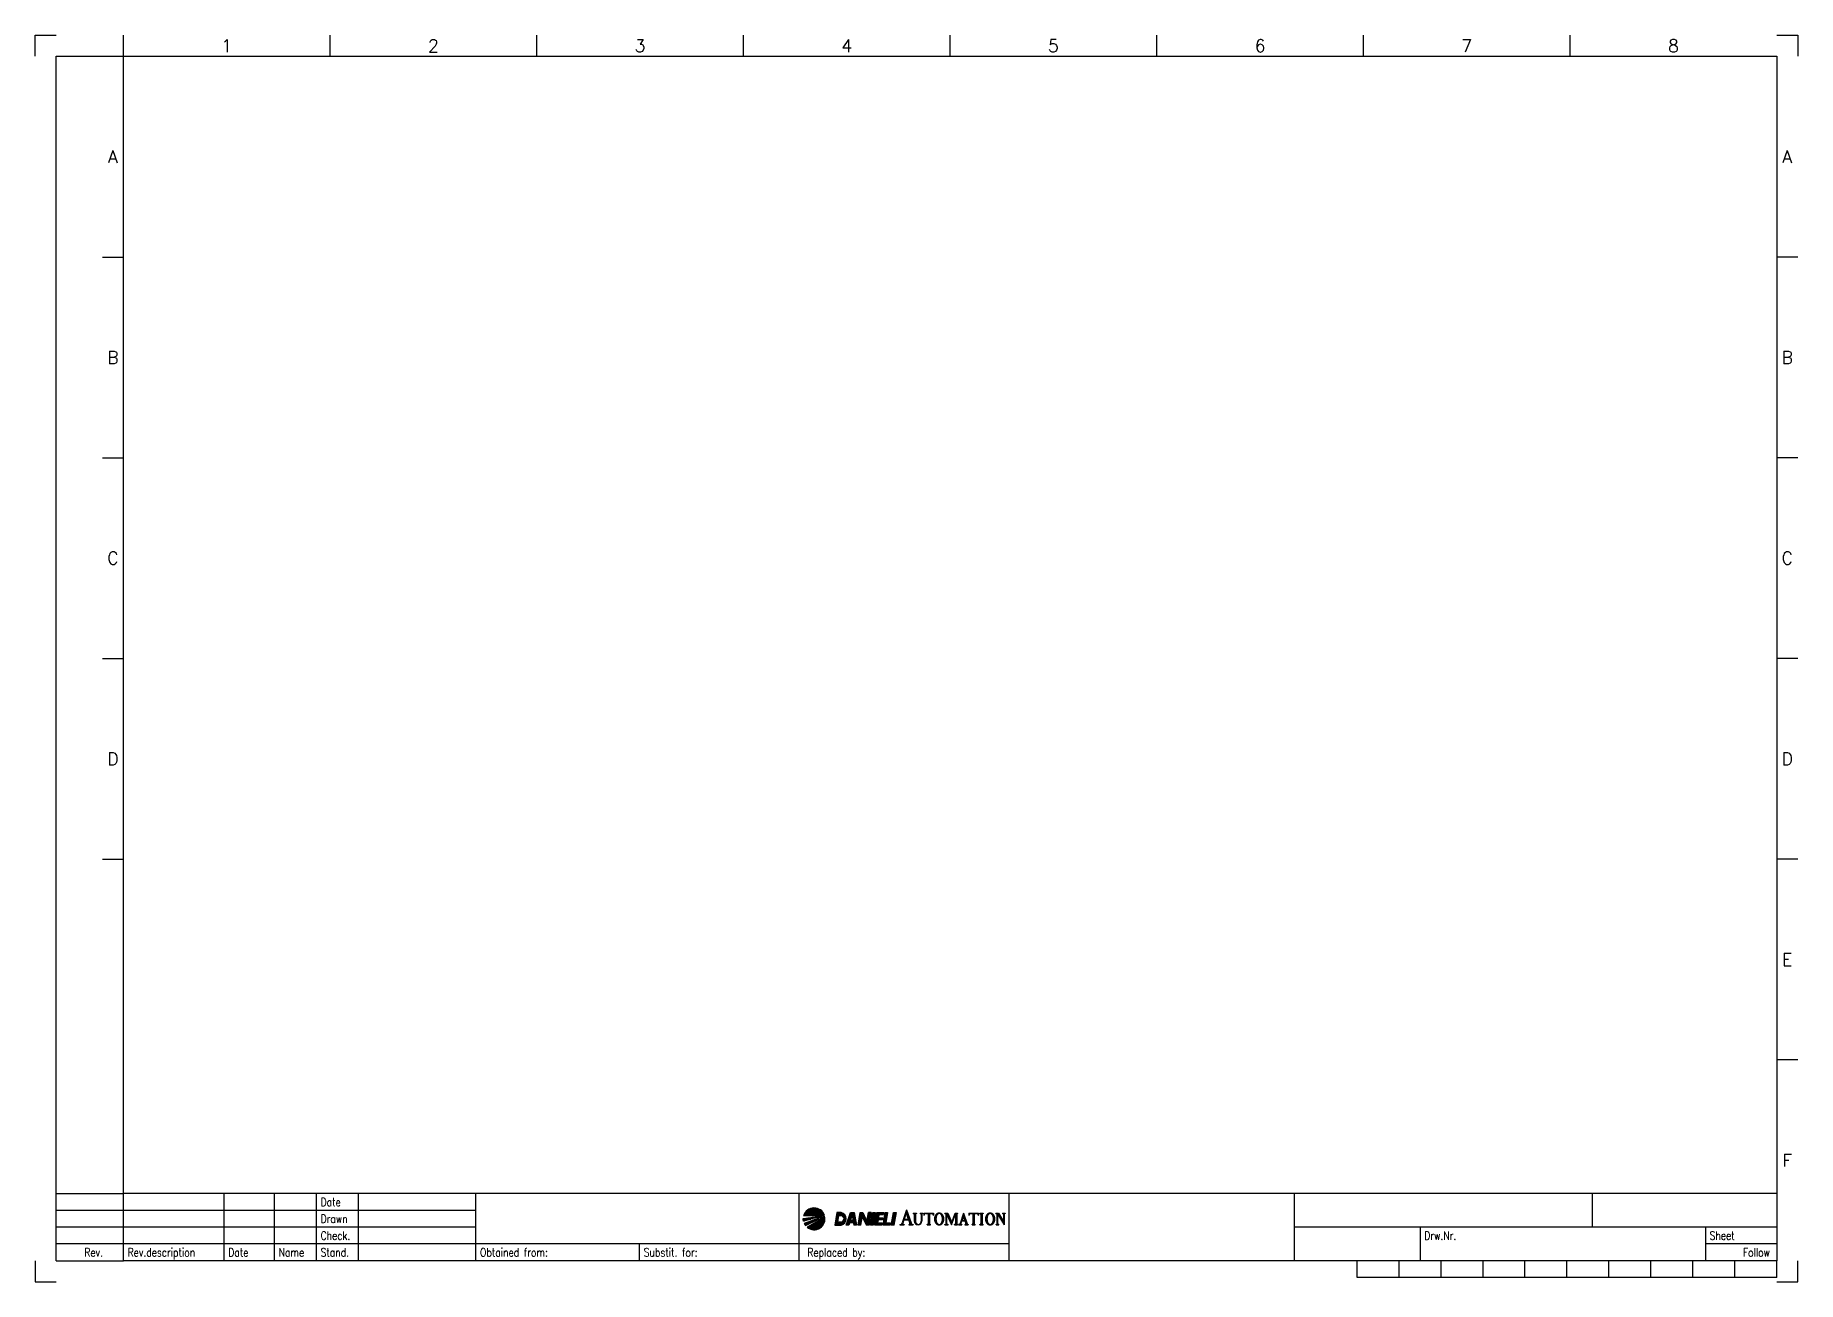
# Model space of a CAD drawing. Extents: x 0 to 420, y 0 to 297.
import ezdxf
from ezdxf.enums import TextEntityAlignment as Align

# ---------------------------------------------------------------- set-up
doc = ezdxf.new("R2010")
doc.units = 0
doc.header["$LTSCALE"] = 5
doc.header["$MEASUREMENT"] = 0
doc.layers.get('0').update_dxf_attribs({"linetype": 'CONTINUOUS'})
doc.layers.add('CART', color=7, linetype='CONTINUOUS')
doc.layers.add('CART-UK', color=7, linetype='CONTINUOUS')
doc.styles.add('romans', font='romans.shx', dxfattribs={"width": 0.85})
doc.styles.add('SIMPLEX8', font='simplex8')

# ---------------------------------------------------------------- blocks, each defined once
blk = doc.blocks.new('*X1')
at = {"color": 0}
for p, q in [((10.5, 98.9), (12.58, 98.9)), ((10.52, 99.06), (12.87, 99.06)), ((10.55, 99.22), (13.07, 99.22)), ((10.57, 99.38), (13.23, 99.38)), ((10.6, 99.54), (13.35, 99.54)), ((10.63, 99.69), (11.32, 99.69)), ((10.65, 99.85), (11.35, 99.85)), ((10.68, 100.01), (11.37, 100.01)), ((10.71, 100.17), (11.4, 100.17)), ((10.73, 100.33), (11.43, 100.33)), ((10.76, 100.49), (11.45, 100.49)), ((10.79, 100.65), (11.48, 100.65)), ((10.81, 100.81), (11.51, 100.81)), ((10.84, 100.97), (11.53, 100.97)), ((10.87, 101.12), (11.56, 101.12)), ((10.89, 101.28), (11.58, 101.28)), ((10.92, 101.44), (11.61, 101.44)), ((10.94, 101.6), (13.31, 101.6)), ((10.97, 101.76), (13.18, 101.76)), ((11, 101.92), (13.01, 101.92)), ((11.02, 102.08), (12.79, 102.08)), ((11.05, 102.23), (12.44, 102.23)), ((12.31, 101.44), (13.42, 101.44)), ((12.44, 99.69), (13.45, 99.69)), ((12.62, 101.28), (13.5, 101.28)), ((12.68, 99.85), (13.52, 99.85)), ((12.78, 101.12), (13.56, 101.12)), ((12.82, 100.01), (13.58, 100.01)), ((12.88, 100.97), (13.61, 100.97)), ((12.9, 100.17), (13.62, 100.17)), ((12.94, 100.81), (13.64, 100.81)), ((12.96, 100.33), (13.65, 100.33)), ((12.97, 100.65), (13.66, 100.65)), ((12.98, 100.49), (13.66, 100.49)), ((13.71, 98.9), (14.44, 98.9)), ((13.77, 99.06), (14.5, 99.06)), ((13.82, 99.22), (14.55, 99.22)), ((13.87, 99.38), (14.6, 99.38)), ((13.93, 99.54), (16.44, 99.54)), ((13.98, 99.69), (16.41, 99.69)), ((14.03, 99.85), (16.37, 99.85)), ((14.09, 100.01), (16.34, 100.01)), ((14.14, 100.17), (14.87, 100.17)), ((14.19, 100.33), (14.92, 100.33)), ((14.24, 100.49), (14.97, 100.49)), ((14.3, 100.65), (15.03, 100.65)), ((14.35, 100.81), (15.08, 100.81)), ((14.4, 100.97), (15.13, 100.97)), ((14.46, 101.12), (15.18, 101.12)), ((14.51, 101.28), (15.24, 101.28)), ((14.56, 101.44), (15.29, 101.44)), ((14.61, 101.6), (16.01, 101.6)), ((14.67, 101.76), (15.98, 101.76)), ((14.72, 101.92), (15.94, 101.92)), ((14.77, 102.08), (15.91, 102.08)), ((14.83, 102.23), (15.88, 102.23)), ((15.31, 101.44), (16.04, 101.44)), ((15.35, 101.28), (16.08, 101.28)), ((15.38, 101.12), (16.11, 101.12)), ((15.41, 100.97), (16.14, 100.97)), ((15.45, 100.81), (16.18, 100.81)), ((15.48, 100.65), (16.21, 100.65)), ((15.51, 100.49), (16.24, 100.49)), ((15.55, 100.33), (16.28, 100.33)), ((15.58, 100.17), (16.31, 100.17)), ((15.74, 99.38), (16.47, 99.38)), ((15.78, 99.22), (16.51, 99.22)), ((15.81, 99.06), (16.54, 99.06)), ((15.84, 98.9), (16.57, 98.9)), ((17.01, 98.9), (17.74, 98.9)), ((17.04, 99.06), (17.77, 99.06)), ((17.07, 99.22), (17.79, 99.22)), ((17.09, 99.38), (17.82, 99.38)), ((17.12, 99.54), (17.85, 99.54)), ((17.15, 99.69), (17.87, 99.69)), ((17.17, 99.85), (17.9, 99.85)), ((17.2, 100.01), (17.93, 100.01)), ((17.22, 100.17), (17.95, 100.17)), ((17.25, 100.33), (17.98, 100.33)), ((17.28, 100.49), (18.01, 100.49)), ((17.3, 100.65), (18.03, 100.65)), ((17.33, 100.81), (18.06, 100.81)), ((17.36, 100.97), (18.09, 100.97)), ((17.38, 101.12), (18.11, 101.12)), ((17.41, 101.28), (18.14, 101.28)), ((17.44, 101.44), (18.71, 101.44)), ((17.46, 101.6), (18.64, 101.6)), ((17.49, 101.76), (18.56, 101.76)), ((17.52, 101.92), (18.49, 101.92)), ((17.54, 102.08), (18.41, 102.08)), ((17.57, 102.23), (18.33, 102.23)), ((18.16, 101.28), (18.79, 101.28)), ((18.23, 101.12), (18.86, 101.12)), ((18.31, 100.97), (18.94, 100.97)), ((18.38, 100.81), (19.02, 100.81)), ((18.46, 100.65), (19.09, 100.65)), ((18.53, 100.49), (19.17, 100.49)), ((18.61, 100.33), (19.24, 100.33)), ((18.69, 100.17), (19.32, 100.17)), ((18.76, 100.01), (19.39, 100.01)), ((18.84, 99.85), (19.47, 99.85)), ((18.91, 99.69), (20.21, 99.69)), ((18.99, 99.54), (20.18, 99.54)), ((19.06, 99.38), (20.16, 99.38)), ((19.14, 99.22), (20.13, 99.22)), ((19.22, 99.06), (20.1, 99.06)), ((19.29, 98.9), (20.08, 98.9)), ((19.51, 99.85), (20.23, 99.85)), ((19.53, 100.01), (20.26, 100.01)), ((19.56, 100.17), (20.29, 100.17)), ((19.58, 100.33), (20.31, 100.33)), ((19.61, 100.49), (20.34, 100.49)), ((19.64, 100.65), (20.37, 100.65)), ((19.66, 100.81), (20.39, 100.81)), ((19.69, 100.97), (20.42, 100.97)), ((19.72, 101.12), (20.45, 101.12)), ((19.74, 101.28), (20.47, 101.28)), ((19.77, 101.44), (20.5, 101.44)), ((19.8, 101.6), (20.53, 101.6)), ((19.82, 101.76), (20.55, 101.76)), ((19.85, 101.92), (20.58, 101.92)), ((19.88, 102.08), (20.6, 102.08)), ((19.9, 102.23), (20.63, 102.23)), ((20.53, 98.9), (21.26, 98.9)), ((20.56, 99.06), (21.29, 99.06)), ((20.59, 99.22), (21.31, 99.22)), ((20.61, 99.38), (21.34, 99.38)), ((20.64, 99.54), (21.37, 99.54)), ((20.67, 99.69), (21.39, 99.69)), ((20.69, 99.85), (21.42, 99.85)), ((20.72, 100.01), (21.45, 100.01)), ((20.74, 100.17), (21.47, 100.17)), ((20.77, 100.33), (21.5, 100.33)), ((20.8, 100.49), (21.53, 100.49)), ((20.82, 100.65), (21.55, 100.65)), ((20.85, 100.81), (21.58, 100.81)), ((20.88, 100.97), (21.61, 100.97)), ((20.9, 101.12), (21.63, 101.12)), ((20.93, 101.28), (21.66, 101.28)), ((20.96, 101.44), (21.69, 101.44)), ((20.98, 101.6), (21.71, 101.6)), ((21.01, 101.76), (21.74, 101.76)), ((21.04, 101.92), (21.76, 101.92)), ((21.06, 102.08), (21.79, 102.08)), ((21.09, 102.23), (21.82, 102.23)), ((21.72, 98.9), (23.62, 98.9)), ((21.75, 99.06), (23.64, 99.06)), ((21.77, 99.22), (23.67, 99.22)), ((21.8, 99.38), (22.45, 99.38)), ((21.82, 99.54), (22.48, 99.54)), ((21.85, 99.69), (22.51, 99.69)), ((21.88, 99.85), (22.53, 99.85)), ((21.9, 100.01), (22.56, 100.01)), ((21.93, 100.17), (22.59, 100.17)), ((21.96, 100.33), (23.85, 100.33)), ((21.98, 100.49), (23.88, 100.49)), ((22.01, 100.65), (23.91, 100.65)), ((22.04, 100.81), (23.93, 100.81)), ((22.06, 100.97), (22.72, 100.97)), ((22.09, 101.12), (22.75, 101.12)), ((22.12, 101.28), (22.77, 101.28)), ((22.14, 101.44), (22.8, 101.44)), ((22.17, 101.6), (22.83, 101.6)), ((22.2, 101.76), (24.09, 101.76)), ((22.22, 101.92), (24.12, 101.92)), ((22.25, 102.08), (24.14, 102.08)), ((22.27, 102.23), (24.17, 102.23)), ((24.06, 98.9), (25.95, 98.9)), ((24.08, 99.06), (25.98, 99.06)), ((24.11, 99.22), (26.01, 99.22)), ((24.14, 99.38), (24.79, 99.38)), ((24.16, 99.54), (24.82, 99.54)), ((24.19, 99.69), (24.85, 99.69)), ((24.22, 99.85), (24.87, 99.85)), ((24.24, 100.01), (24.9, 100.01)), ((24.27, 100.17), (24.92, 100.17)), ((24.29, 100.33), (24.95, 100.33)), ((24.32, 100.49), (24.98, 100.49)), ((24.35, 100.65), (25, 100.65)), ((24.37, 100.81), (25.03, 100.81)), ((24.4, 100.97), (25.06, 100.97)), ((24.43, 101.12), (25.08, 101.12)), ((24.45, 101.28), (25.11, 101.28)), ((24.48, 101.44), (25.14, 101.44)), ((24.51, 101.6), (25.16, 101.6)), ((24.53, 101.76), (25.19, 101.76)), ((24.56, 101.92), (25.22, 101.92)), ((24.59, 102.08), (25.24, 102.08)), ((24.61, 102.23), (25.27, 102.23)), ((26.34, 98.9), (27.07, 98.9)), ((26.36, 99.06), (27.09, 99.06)), ((26.39, 99.22), (27.12, 99.22)), ((26.42, 99.38), (27.15, 99.38)), ((26.44, 99.54), (27.17, 99.54)), ((26.47, 99.69), (27.2, 99.69)), ((26.5, 99.85), (27.22, 99.85)), ((26.52, 100.01), (27.25, 100.01)), ((26.55, 100.17), (27.28, 100.17)), ((26.57, 100.33), (27.3, 100.33)), ((26.6, 100.49), (27.33, 100.49)), ((26.63, 100.65), (27.36, 100.65)), ((26.65, 100.81), (27.38, 100.81)), ((26.68, 100.97), (27.41, 100.97)), ((26.71, 101.12), (27.44, 101.12)), ((26.73, 101.28), (27.46, 101.28)), ((26.76, 101.44), (27.49, 101.44)), ((26.79, 101.6), (27.52, 101.6)), ((26.81, 101.76), (27.54, 101.76)), ((26.84, 101.92), (27.57, 101.92)), ((26.87, 102.08), (27.6, 102.08)), ((26.89, 102.23), (27.62, 102.23))]:
    blk.add_line(p, q, dxfattribs=at)
blk = doc.blocks.new('*X0')
at = {"color": 0}
for p, q in [((1.61, 100.49), (3.76, 100.49)), ((1.62, 100.33), (3.17, 100.33)), ((1.63, 100.17), (2.58, 100.17)), ((1.66, 100.01), (2, 100.01)), ((1.75, 101.44), (7.27, 101.44)), ((1.75, 100.65), (4.34, 100.65)), ((1.8, 101.6), (7.54, 101.6)), ((1.87, 101.76), (7.47, 101.76)), ((1.91, 99.22), (3.43, 99.22)), ((1.94, 101.92), (7.4, 101.92)), ((1.99, 99.06), (3.1, 99.06)), ((2.03, 102.08), (7.31, 102.08)), ((2.09, 98.9), (2.77, 98.9)), ((2.13, 102.23), (7.21, 102.23)), ((2.24, 102.39), (7.1, 102.39)), ((2.28, 99.38), (3.76, 99.38)), ((2.37, 102.55), (6.97, 102.55)), ((2.52, 102.71), (6.82, 102.71)), ((2.69, 102.87), (6.64, 102.87)), ((2.72, 99.54), (4.09, 99.54)), ((2.9, 103.03), (6.44, 103.03)), ((2.92, 100.81), (4.93, 100.81)), ((3.15, 103.19), (6.19, 103.19)), ((3.15, 99.69), (4.42, 99.69)), ((3.46, 103.35), (5.87, 103.35)), ((3.59, 99.85), (4.74, 99.85)), ((3.94, 103.5), (5.4, 103.5)), ((4.03, 100.01), (5.07, 100.01)), ((4.03, 98.9), (7.25, 98.9)), ((4.09, 100.97), (5.32, 100.97)), ((4.31, 99.06), (7.35, 99.06)), ((4.47, 100.17), (5.4, 100.17)), ((4.59, 99.22), (7.43, 99.22)), ((4.87, 99.38), (7.5, 99.38)), ((4.91, 100.33), (5.73, 100.33)), ((5.08, 101.28), (5.97, 101.28)), ((5.15, 99.54), (7.56, 99.54)), ((5.35, 100.49), (5.79, 100.49)), ((5.43, 99.69), (7.61, 99.69)), ((5.56, 100.81), (6.04, 100.81)), ((5.7, 99.85), (7.65, 99.85)), ((5.75, 100.97), (6.48, 100.97)), ((5.98, 100.01), (7.68, 100.01)), ((6.04, 100.33), (7.72, 100.33)), ((6.2, 100.49), (7.73, 100.49)), ((6.2, 100.17), (7.7, 100.17)), ((6.29, 101.28), (6.69, 101.28)), ((6.33, 101.12), (6.64, 101.12)), ((6.53, 100.65), (7.72, 100.65)), ((6.86, 100.81), (7.71, 100.81)), ((7.1, 101.12), (7.67, 101.12)), ((7.19, 100.97), (7.7, 100.97)), ((7.54, 101.28), (7.63, 101.28)), ((2.19, 98.74), (2.44, 98.74)), ((2.81, 98.11), (6.53, 98.11)), ((2.92, 98.27), (6.72, 98.27)), ((3.04, 97.95), (6.3, 97.95)), ((3.19, 98.42), (6.88, 98.42)), ((3.32, 97.79), (6.01, 97.79)), ((3.47, 98.58), (7.02, 98.58)), ((3.71, 97.63), (5.62, 97.63)), ((3.75, 98.74), (7.15, 98.74))]:
    blk.add_line(p, q, dxfattribs=at)

msp = doc.modelspace()

# ---------------------------------------------------------------- linework, layer by layer
at = {"layer": 'CART', "color": 9}
for p, q in [((0, 297), (5, 297)), ((0, 292), (0, 297)), ((21, 292), (21, 297)), ((70.25, 292), (70.25, 297)), ((119.5, 292), (119.5, 297)), ((168.75, 292), (168.75, 297)), ((218, 292), (218, 297)), ((267.25, 292), (267.25, 297)), ((316.5, 292), (316.5, 297)), ((365.75, 292), (365.75, 297)), ((415, 297), (420, 297)), ((420, 297), (420, 292)), ((5, 5), (5, 292)), ((5, 292), (21, 292)), ((16, 244.16), (21, 244.16)), ((420, 244.16), (415, 244.16)), ((16, 196.33), (21, 196.33)), ((420, 196.33), (415, 196.33)), ((16, 148.5), (21, 148.5)), ((420, 148.5), (415, 148.5)), ((420, 148.5), (415, 148.5)), ((16, 100.67), (21, 100.67)), ((420, 100.67), (415, 100.67)), ((420, 52.84), (415, 52.84)), ((5, 21), (21, 21)), ((105, 17), (5, 17)), ((45, 5), (45, 21)), ((57, 5), (57, 21)), ((77, 5), (77, 21)), ((207.62, 17.14), (206.6, 14)), ((207.62, 17.14), (208.69, 14)), ((371, 21), (371, 13)), ((415, 21), (415, 5)), ((105, 13), (5, 13)), ((196.08, 13.51), (196.57, 16.48)), ((206.06, 13.64), (206.1, 13.64)), ((206.06, 13.64), (206.06, 13.55)), ((206.06, 13.55), (207.06, 13.55)), ((206.45, 13.68), (206.7, 13.68)), ((206.61, 13.78), (206.57, 13.68)), ((207.01, 14.77), (206.74, 13.93)), ((206.96, 13.64), (207.06, 13.64)), ((207.01, 14.77), (208.09, 14.77)), ((207.54, 16.39), (207.06, 14.91)), ((207.06, 14.91), (208.05, 14.91)), ((207.06, 13.64), (207.06, 13.55)), ((207.54, 16.39), (208.05, 14.91)), ((207.65, 16.74), (207.57, 16.49)), ((207.62, 16.64), (208.6, 13.79)), ((208.09, 14.77), (208.38, 13.94)), ((208.15, 13.64), (208.15, 13.55)), ((208.15, 13.64), (208.17, 13.64)), ((208.15, 13.55), (209.24, 13.55)), ((208.48, 13.68), (208.75, 13.68)), ((209.21, 13.64), (209.24, 13.64)), ((209.24, 16.36), (210.01, 16.36)), ((209.24, 16.36), (209.24, 16.27)), ((209.24, 13.64), (209.24, 13.55)), ((209.46, 16.04), (209.46, 14.45)), ((209.48, 16.22), (209.74, 16.22)), ((209.62, 16.22), (209.62, 14.45)), ((209.78, 16.04), (209.78, 14.45)), ((210.01, 16.36), (210.01, 16.27)), ((210.89, 16.36), (210.89, 16.27)), ((210.89, 16.36), (211.5, 16.36)), ((211.12, 16.04), (211.12, 14.45)), ((211.13, 16.22), (211.26, 16.22)), ((211.28, 16.04), (211.28, 14.45)), ((211.5, 16.36), (211.5, 16.27)), ((211.78, 16.36), (211.78, 15.9)), ((211.78, 16.36), (214.04, 16.36)), ((211.78, 15.9), (211.82, 15.9)), ((212.27, 16.27), (212.66, 16.27)), ((212.52, 13.55), (212.52, 13.64)), ((212.52, 13.55), (213.3, 13.55)), ((212.75, 16.18), (212.75, 13.86)), ((212.91, 16.27), (212.91, 13.64)), ((213.07, 16.18), (213.07, 13.86)), ((213.16, 16.27), (213.55, 16.27)), ((213.3, 13.55), (213.3, 13.64)), ((214, 15.9), (214.04, 15.9)), ((214.04, 16.36), (214.04, 15.9)), ((216.77, 16.27), (216.77, 16.36)), ((216.77, 16.36), (217.43, 16.36)), ((216.77, 16.27), (216.86, 16.27)), ((216.79, 13.55), (216.79, 13.64)), ((216.79, 13.55), (217.51, 13.55)), ((217.05, 13.68), (217.25, 13.68)), ((217.08, 13.86), (217.08, 16.04)), ((217.13, 16.22), (217.31, 16.22)), ((217.15, 13.68), (217.15, 16.04)), ((217.22, 16.04), (218.31, 13.55)), ((217.22, 13.86), (217.22, 16.04)), ((217.31, 16.22), (218.3, 13.96)), ((217.43, 16.36), (218.39, 14.15)), ((217.51, 13.55), (217.51, 13.64)), ((218.31, 13.55), (219.31, 16.14)), ((218.39, 14.15), (219.24, 16.36)), ((219.08, 13.55), (219.08, 13.64)), ((219.08, 13.55), (219.8, 13.55)), ((219.24, 16.36), (219.8, 16.36)), ((219.31, 16.14), (219.31, 13.86)), ((219.32, 13.68), (219.58, 13.68)), ((219.44, 16.22), (219.44, 13.68)), ((219.44, 16.22), (219.58, 16.22)), ((219.58, 16.04), (219.58, 13.86)), ((219.8, 16.36), (219.8, 16.27)), ((219.8, 13.55), (219.8, 13.64)), ((220.03, 13.64), (220.03, 13.55)), ((220.06, 13.64), (220.03, 13.64)), ((220.03, 13.55), (220.8, 13.55)), ((220.37, 13.68), (220.51, 13.68)), ((221.21, 16.36), (220.41, 13.89)), ((220.75, 14.5), (220.57, 13.93)), ((220.75, 14.5), (221.52, 14.5)), ((220.78, 13.64), (220.8, 13.64)), ((221.12, 15.64), (220.79, 14.63)), ((220.79, 14.63), (221.47, 14.63)), ((220.8, 13.64), (220.8, 13.55)), ((221.12, 15.64), (221.47, 14.63)), ((221.2, 15.89), (221.96, 13.68)), ((221.21, 16.36), (222.08, 13.82)), ((221.52, 14.5), (221.73, 13.88)), ((221.53, 13.64), (221.53, 13.55)), ((221.53, 13.64), (221.56, 13.64)), ((221.53, 13.55), (222.34, 13.55)), ((221.78, 13.68), (222.09, 13.68)), ((222.34, 13.64), (222.34, 13.55)), ((222.34, 13.64), (222.34, 13.64)), ((222.48, 16.36), (222.48, 15.9)), ((222.48, 16.36), (224.75, 16.36)), ((222.48, 15.9), (222.53, 15.9)), ((222.98, 16.27), (223.37, 16.27)), ((223.23, 13.55), (223.23, 13.64)), ((223.23, 13.55), (224, 13.55)), ((223.46, 16.18), (223.46, 13.86)), ((223.49, 13.68), (223.75, 13.68)), ((223.61, 16.27), (223.61, 13.68)), ((223.77, 16.18), (223.77, 13.86)), ((223.86, 16.27), (224.25, 16.27)), ((224, 13.55), (224, 13.64)), ((224.7, 15.9), (224.75, 15.9)), ((224.75, 16.36), (224.75, 15.9)), ((225.13, 16.36), (225.13, 16.27)), ((225.13, 16.36), (225.91, 16.36)), ((225.13, 13.55), (225.13, 13.64)), ((225.13, 13.55), (225.91, 13.55)), ((225.36, 16.04), (225.36, 13.86)), ((225.38, 16.22), (225.65, 16.22)), ((225.38, 13.68), (225.64, 13.68)), ((225.52, 16.22), (225.52, 13.68)), ((225.68, 16.04), (225.68, 13.86)), ((225.91, 16.36), (225.91, 16.27)), ((225.91, 13.55), (225.91, 13.64)), ((228.92, 16.36), (229.56, 16.36)), ((228.92, 16.27), (228.92, 16.36)), ((228.92, 16.27), (229.01, 16.27)), ((229.01, 13.55), (229.01, 13.64)), ((229.01, 13.55), (229.6, 13.55)), ((229.24, 13.86), (229.24, 16.04)), ((229.26, 13.68), (229.38, 13.68)), ((229.27, 16.22), (229.45, 16.22)), ((229.38, 13.86), (229.38, 16.04)), ((229.38, 16.04), (230.87, 13.55)), ((229.45, 16.22), (230.74, 14.08)), ((229.56, 16.36), (230.74, 14.39)), ((229.6, 13.55), (229.6, 13.64)), ((230.51, 16.36), (230.51, 16.27)), ((230.51, 16.36), (231.1, 16.36)), ((230.73, 16.22), (230.89, 16.22)), ((230.74, 16.04), (230.74, 14.39)), ((230.74, 14.26), (230.74, 13.94)), ((230.87, 16.04), (230.87, 13.55)), ((231.1, 16.36), (231.1, 16.27)), ((415, 13), (300, 13)), ((330, 13), (330, 5)), ((398, 13), (398, 5)), ((232, 9), (5, 9)), ((144, 5), (144, 9)), ((415, 9), (398, 9)), ((0, 5), (0, 0)), ((5, 5), (21, 5)), ((315, 1), (315, 5)), ((325, 1), (325, 5)), ((335, 1), (335, 5)), ((345, 1), (345, 5)), ((355, 1), (355, 5)), ((365, 1), (365, 5)), ((375, 1), (375, 5)), ((385, 1), (385, 5)), ((395, 1), (395, 5)), ((405, 1), (405, 5)), ((415, 1), (415, 5)), ((420, 0), (420, 5)), ((0, 0), (5, 0)), ((415, 1), (315, 1)), ((415, 0), (420, 0))]:
    msp.add_line(p, q, dxfattribs=at)
at = {"layer": 'CART', "color": 2}
for p, q in [((21, 292), (415, 292)), ((21, 5), (21, 292)), ((415, 292), (415, 5)), ((415, 21), (21, 21)), ((67, 5), (67, 21)), ((105, 5), (105, 21)), ((182, 5), (182, 21)), ((232, 21), (232, 5)), ((300, 21), (300, 5)), ((415, 5), (21, 5))]:
    msp.add_line(p, q, dxfattribs=at)
at = {"layer": 'CART', "color": 7}
msp.add_line((16, 148.5), (21, 148.5), dxfattribs=at)
at = {"layer": 'CART', "color": 9}
for points in [[(185.83, 15.75), (186.04, 15.53), (186.88, 15.65), (187.14, 15.58), (188.06, 15.83, 0.72868), (183.11, 15.75)], [(183, 15.07), (186.02, 15.48), (186.18, 15.32), (183.05, 14.47, -0.058012)], [(183.55, 13.39), (186.63, 14.88), (186.45, 15.05), (183.24, 13.89, 0.056185)], [(187.83, 15.4), (186.72, 14.86), (186.92, 14.66), (183.96, 12.98, 0.726081), (188.11, 15.65), (187.58, 15.46)], [(192.02, 13.51, 0.819804), (192.02, 16.48), (191.03, 16.48), (190.54, 13.51)], [(191.24, 14.21), (191.5, 15.78), (192.02, 15.78, -0.819804), (192.02, 14.21)], [(214.27, 14.95, 0.080772), (214.36, 14.4, 0.089305), (214.6, 13.96, 0.104793), (214.98, 13.65, 0.119182), (215.4, 13.55, 0.119182), (215.83, 13.65, 0.104793), (216.21, 13.96, 0.089305), (216.45, 14.4, 0.080772), (216.54, 14.95, 0.080772), (216.45, 15.5, 0.089305), (216.21, 15.95, 0.104793), (215.83, 16.26, 0.119182), (215.4, 16.36, 0.119182), (214.98, 16.26, 0.104793), (214.6, 15.95, 0.089305), (214.36, 15.5, 0.080772)], [(214.63, 14.95, 0.059622), (214.7, 14.42, 0.073133), (214.86, 14.02, 0.106763), (215.13, 13.72, 0.155009), (215.4, 13.64, 0.155009), (215.68, 13.72, 0.106763), (215.95, 14.02, 0.073133), (216.11, 14.42, 0.059622), (216.18, 14.95, 0.059622), (216.11, 15.48, 0.073133), (215.95, 15.88, 0.106763), (215.68, 16.18, 0.155009), (215.4, 16.27, 0.155009), (215.13, 16.18, 0.106763), (214.86, 15.88, 0.073133), (214.7, 15.48, 0.059622)], [(226.43, 14.95, 0.080772), (226.52, 14.4, 0.089305), (226.76, 13.96, 0.104793), (227.14, 13.65, 0.119182), (227.56, 13.55, 0.119182), (227.98, 13.65, 0.104793), (228.36, 13.96, 0.089305), (228.61, 14.4, 0.080772), (228.7, 14.95, 0.080772), (228.61, 15.5, 0.089305), (228.36, 15.95, 0.104793), (227.98, 16.26, 0.119182), (227.56, 16.36, 0.119182), (227.14, 16.26, 0.104793), (226.76, 15.95, 0.089305), (226.52, 15.5, 0.080772)], [(226.79, 14.95, 0.059622), (226.85, 14.42, 0.073133), (227.02, 14.02, 0.106763), (227.29, 13.72, 0.155009), (227.56, 13.64, 0.155009), (227.83, 13.72, 0.106763), (228.11, 14.02, 0.073133), (228.27, 14.42, 0.059622), (228.33, 14.95, 0.059622), (228.27, 15.48, 0.073133), (228.11, 15.88, 0.106763), (227.83, 16.18, 0.155009), (227.56, 16.27, 0.155009), (227.29, 16.18, 0.106763), (227.02, 15.88, 0.073133), (226.85, 15.48, 0.059622)]]:
    msp.add_lwpolyline(points, format="xyb", close=True, dxfattribs=at)
for points in [[(186.28, 15.29), (187.14, 15.53), (187.41, 15.45), (186.47, 15.11)], [(194.99, 14.13), (194.08, 14.13), (193.88, 13.51), (193.26, 13.51), (194.25, 16.48), (195.12, 16.48), (195.74, 13.51), (195.12, 13.51)], [(194.25, 14.62), (194.64, 15.8), (194.88, 14.62)], [(199.07, 13.51), (199.56, 16.48), (200.18, 16.48), (199.69, 13.51)], [(200.08, 13.51), (200.57, 16.48), (202.18, 16.48), (202.1, 15.99), (201.05, 15.99), (200.92, 15.24), (201.98, 15.24), (201.89, 14.75), (200.84, 14.75), (200.72, 14), (201.77, 14), (201.69, 13.51)], [(202.06, 13.51), (202.56, 16.48), (203.12, 16.48), (202.7, 14), (203.76, 14), (203.67, 13.51)], [(204, 13.51), (204.5, 16.48), (205.12, 16.48), (204.62, 13.51)]]:
    msp.add_lwpolyline(points, close=True, dxfattribs=at)
msp.add_lwpolyline([(199.17, 16.48), (198.55, 16.48), (199.17, 16.48), (198.68, 13.51), (198.07, 13.51), (197.05, 15.65), (196.69, 13.51), (196.08, 13.51), (196.57, 16.48), (197.19, 16.48), (198.2, 14.36), (198.55, 16.48)], dxfattribs=at)
for points in [[(209.62, 14.45, 0.078075), (209.67, 14.12, 0.040188), (209.73, 14, 0.040188)], [(209.78, 14.45, 0.055575), (209.83, 14.13, 0.113893), (209.99, 13.87, 0.061545), (210.23, 13.69, 0.122953), (210.46, 13.64, 0.122953)], [(210.46, 13.64, 0.122953), (210.69, 13.69, 0.105488), (210.91, 13.87, 0.12619), (211.07, 14.13, 0.043151), (211.12, 14.45)], [(212.27, 16.27, 0.121887), (212.09, 16.22, 0.105305), (211.92, 16.08, 0.078679), (211.82, 15.9, 0.078823)], [(211.98, 16.31, 0.074813), (211.83, 16.18, 0.078679)], [(214, 15.9, 0.078679), (213.9, 16.08, 0.105305), (213.73, 16.22, 0.121887), (213.55, 16.27, 0.121887)], [(213.99, 16.18, 0.06288), (213.87, 16.3, 0.121887)], [(214.79, 15.99, 0.024222), (214.73, 15.91, 0.082314), (214.53, 15.49, 0.07067), (214.45, 14.95, 0.07067)], [(214.45, 14.95, 0.07067), (214.53, 14.41, 0.082314), (214.73, 13.99, 0.024222), (214.79, 13.91, 0.13438)], [(216.02, 13.91, 0.024222), (216.08, 13.99, 0.082314), (216.28, 14.41, 0.07067), (216.36, 14.95, 0.07067), (216.28, 15.49, 0.082314), (216.08, 15.91, 0.024222), (216.02, 15.99, 0.13438)], [(222.98, 16.27, 0.121887), (222.8, 16.22, 0.105305), (222.63, 16.08, 0.078679), (222.53, 15.9, 0.078823)], [(222.69, 16.31, 0.074476), (222.54, 16.19, 0.078679)], [(224.7, 15.9, 0.078679), (224.6, 16.08, 0.105305), (224.43, 16.22, 0.121887), (224.25, 16.27, 0.121887)], [(224.7, 16.17, 0.07466), (224.56, 16.31, 0.121887)], [(226.95, 15.99, 0.024222), (226.89, 15.91, 0.082314), (226.69, 15.49, 0.07067), (226.61, 14.95, 0.07067)], [(226.61, 14.95, 0.07067), (226.69, 14.41, 0.082314), (226.89, 13.99, 0.024222), (226.95, 13.91, 0.13438)], [(228.17, 13.91, 0.024222), (228.23, 13.99, 0.082314), (228.44, 14.41, 0.07067), (228.51, 14.95, 0.07067), (228.44, 15.49, 0.082314), (228.23, 15.91, 0.024222), (228.17, 15.99, 0.13438)]]:
    msp.add_lwpolyline(points, format="xyb", dxfattribs=at)
for centre, radius, start, end in [((206.1, 14.16), 0.526, 269.5321, 342.651), ((206.96, 13.86), 0.227, 162, 270), ((208.17, 13.86), 0.227, 270, 19), ((208.17, 13.86), 0.363, 330, 347.6972), ((209.21, 14.18), 0.68, 215.4722, 227.1666), ((209.21, 14.18), 0.544, 199, 270), ((209.24, 16.04), 0.227, 0, 90), ((210.37, 14.45), 0.907, 180, 0), ((210.01, 16.04), 0.227, 90, 180), ((210.89, 16.04), 0.227, 0, 90), ((211.5, 16.04), 0.227, 90, 180), ((212.52, 13.86), 0.227, 270, 0), ((212.66, 16.18), 0.0907, 0, 90), ((213.16, 16.18), 0.0907, 90, 180), ((213.3, 13.86), 0.227, 180, 270), ((216.8, 13.93), 0.294, 268.2592, 346.878), ((216.86, 16.04), 0.227, 0, 90), ((217.51, 13.93), 0.294, 193.122, 271.7408), ((219.08, 13.86), 0.227, 270, 0), ((219.8, 16.04), 0.227, 90, 180), ((219.8, 13.86), 0.227, 180, 270), ((220.06, 14), 0.363, 270, 342), ((220.78, 13.86), 0.227, 162, 270), ((221.56, 13.82), 0.181, 270, 19), ((222.34, 13.91), 0.272, 199, 270), ((223.23, 13.86), 0.227, 270, 0), ((223.37, 16.18), 0.0907, 0, 90), ((223.86, 16.18), 0.0907, 90, 180), ((224, 13.86), 0.227, 180, 270), ((225.13, 16.04), 0.227, 0, 90), ((225.13, 13.86), 0.227, 270, 0), ((225.91, 16.04), 0.227, 90, 180), ((225.91, 13.86), 0.227, 180, 270), ((229.01, 16.04), 0.227, 0, 90), ((229.01, 13.86), 0.227, 270, 0), ((229.6, 13.86), 0.227, 180, 270), ((230.51, 16.04), 0.227, 0, 90), ((231.1, 16.04), 0.227, 90, 180)]:
    msp.add_arc(centre, radius, start, end, dxfattribs=at)

# ---------------------------------------------------------------- block references
at = {"layer": 'CART', "color": 9, "xscale": 0.8500000000000227, "yscale": 0.8499999999999943, "zscale": 0.85}
for name in ['*X0', '*X1']:
    msp.add_blockref(name, (181.63, -70.47), dxfattribs=at)

# ---------------------------------------------------------------- texts
at = {"layer": 'CART', "color": 9, "style": 'SIMPLEX8'}
for s, p in [('1', (45.62, 294.5)), ('2', (94.88, 294.5)), ('3', (144.12, 294.5)), ('4', (193.38, 294.5)), ('5', (242.62, 294.5)), ('6', (291.88, 294.5)), ('7', (341.12, 294.5)), ('8', (390.38, 294.5)), ('A', (18.5, 268.07)), ('A', (417.5, 268.07)), ('B', (18.5, 220.24)), ('B', (417.5, 220.24)), ('C', (18.5, 172.41)), ('C', (417.5, 172.41)), ('D', (18.5, 124.59)), ('D', (417.5, 124.59)), ('E', (417.5, 76.76)), ('F', (417.5, 28.93))]:
    msp.add_text(s, height=3, dxfattribs=at).set_placement(p, align=Align.MIDDLE)
at = {"layer": 'CART-UK', "color": 9, "style": 'romans', "width": 0.8}
for s, p in [('Date', (68, 18)), ('Drawn', (68, 14)), ('Check.', (68, 10)), ('Drw.Nr.', (331, 10)), ('Sheet', (399, 10)), ('Rev.description', (22, 6)), ('Date', (46, 6)), ('Name', (58, 6)), ('Stand.', (68, 6)), ('Obtained from:', (106, 6)), ('Substit. for:', (145, 6)), ('Replaced by:', (184, 6)), ('Follow', (406.93, 6))]:
    msp.add_text(s, height=2, dxfattribs=at).set_placement(p)
msp.add_text('Rev.', height=2, dxfattribs=at).set_placement((13.94, 6), align=Align.CENTER)

doc.saveas('drawing.dxf')
